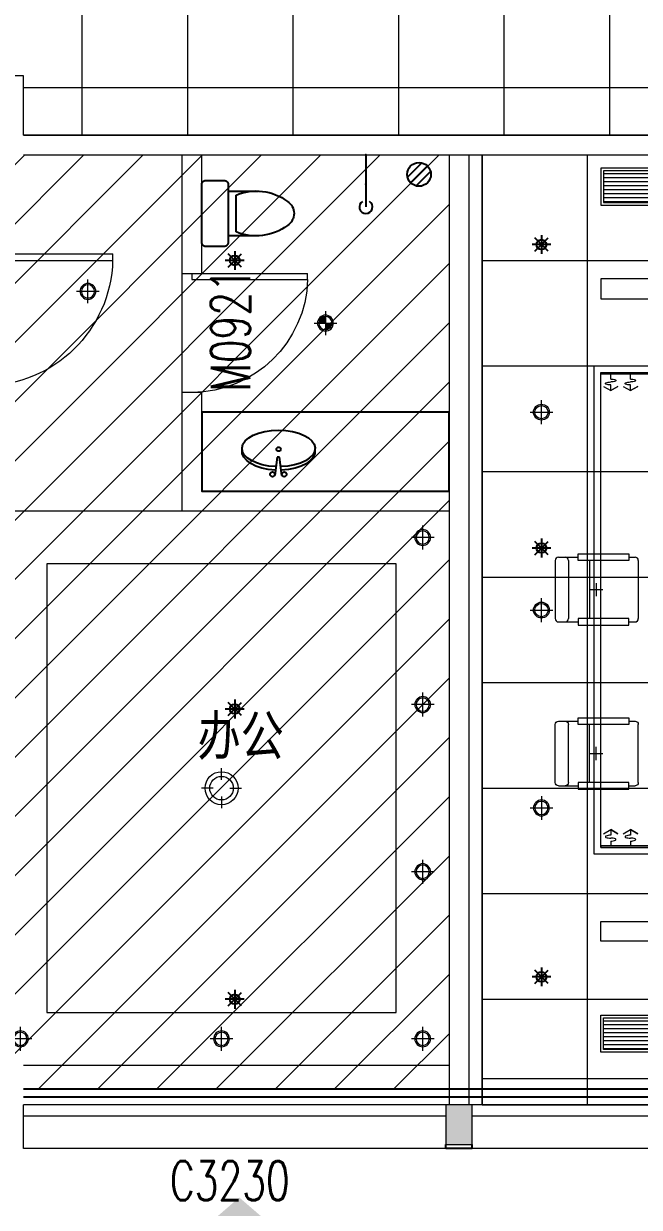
# Model space of a CAD drawing. Header units: millimetres. Extents: x 33621 to 401573, y -91663 to 133135.
# Drawn here: x 204357 to 209024, y -59687 to -50716 of the extents above; entities that cross this region are included whole.
import ezdxf

# ---------------------------------------------------------------- set-up
doc = ezdxf.new("R2010")
doc.units = ezdxf.units.MM
doc.header["$LTSCALE"] = 10
doc.linetypes.add('DASHDOT2', pattern=[0.5, 0.25, -0.125, 0, -0.125])
doc.linetypes.add('DOTE', pattern=[2.42, 2, -0.2, 0.02, -0.2])
doc.layers.get('0').update_dxf_attribs({"color": 253})
for name, color, linetype in [('3', 253, 'Continuous'), ('EQUIP_喷头', 253, 'Continuous'), ('LATRINE', 253, 'Continuous'), ('LAYER3', 253, 'Continuous'), ('LAYER4', 253, 'Continuous'), ('LAYER5', 253, 'Continuous'), ('LVTRY', 253, 'Continuous'), ('SURFACE', 253, 'Continuous'), ('Wall Solid【墙柱填充】', 253, 'Continuous'), ('WINDOW_TEXT', 253, 'Continuous'), ('家具', 253, 'Continuous'), ('水-地漏', 253, 'Continuous')]:
    doc.layers.add(name, color=color, linetype=linetype)
for name, color, linetype, lineweight in [('DOOR【门】', 253, 'Continuous', 0), ('DS-4BS-FINISH【墙完成线】', 253, 'Continuous', 0), ('FC-FLOOR【地材分格】', 253, 'Continuous', 0), ('FF-FURN【成品家私】', 253, 'Continuous', 0), ('PUB_HATCH', 253, 'Continuous', 0), ('RC-FCU【空调设备】', 253, 'Continuous', 0), ('RC-FIN【天花轮廓线】', 253, 'Continuous', 0), ('RC-LIGHT【天花灯具】', 253, 'Continuous', 0), ('RC-LIGHT【灯带】', 253, 'DASHDOT2', 0), ('RC-STR【天花细线】', 253, 'Continuous', 0), ('RC-Text【天花文字】', 253, 'Continuous', 0), ('WALL', 253, 'Continuous', 0), ('Wall【墙体】', 253, 'Continuous', 0), ('WINDOW', 253, 'Continuous', 0), ('Xline【辅助线】', 253, 'Continuous', 0)]:
    doc.layers.add(name, color=color, linetype=linetype, lineweight=lineweight)
doc.styles.add('_TCH_WINDOW', font='SIMPLEX', dxfattribs={"bigfont": 'GBCBIG'})
doc.styles.add('XZC', font='SIMPLEX.SHX', dxfattribs={"width": 0.7, "bigfont": 'hztxt.shx'})
doc.styles.add('文字', font='')
doc.styles.get('文字').set_extended_font_data('SimSun')
doc.linetypes.add('LED_LINE', pattern='A,12.7,-5.08,["LED",XZC,S=2.54,R=0,X=-2.54,Y=-1.27],-6.35', length=24.13)
pattern_1 = [(360, (-5718657.705, -1244502.92), (7e-15, 30), [])]

# ---------------------------------------------------------------- blocks, each defined once
blk = doc.blocks.new('$WINLIB2D$00000004')
for p, q in [((-0.5, 0.5), (0.5, 0.5)), ((-0.5, 0.5), (-0.5, -0.5)), ((0.5, -0.5), (0.5, 0.5)), ((-0.5, 0.2406), (0.5, 0.2406)), ((-0.5, -0.5), (0.5, -0.5))]:
    blk.add_line(p, q)
blk = doc.blocks.new('werftrfd')
for p, q in [((-630, -220), (-630, 220)), ((-558.5, 245), (-605, 245)), ((-25, 245), (-174.3, 245)), ((-100, -220), (-100, 220)), ((0, -220), (0, 220)), ((-558.5, -245), (-605, -245)), ((-25, -245), (-174.3, -245))]:
    blk.add_line(p, q)
at = {"color": 8}
for p, q in [((-260, -220), (-260, 220)), ((-260, 0), (-360, 0)), ((-310, -50), (-310, 50))]:
    blk.add_line(p, q, dxfattribs=at)
for points in [[(-558.5, 220), (-174.3, 220), (-174.3, 270), (-558.5, 270)], [(-558.5, -220), (-174.3, -220), (-174.3, -270), (-558.5, -270)]]:
    blk.add_lwpolyline(points, close=True)
for centre, start, end in [((-605, 220), 90, 180), ((-75, 220), 90, 180), ((-25, 220), 0, 90), ((-605, -220), 180, 270), ((-75, -220), 180, 270), ((-25, -220), 270, 0)]:
    blk.add_arc(centre, 25, start, end)
blk = doc.blocks.new('*U284')
for p, q in [((0, -12), (0, 0)), ((0, 0), (8550, 0)), ((8550, -12), (0, -12)), ((75, -49.3), (75, -12)), ((225, -49.3), (225, -12)), ((19.6, -104.5), (75, -136.2)), ((75, -136.2), (75, -93.2)), ((130.4, -104.5), (75, -136.2)), ((75, -136.2), (130.4, -104.5)), ((169.6, -104.5), (225, -136.2)), ((225, -136.2), (225, -93.2)), ((280.4, -104.5), (225, -136.2)), ((225, -136.2), (280.4, -104.5))]:
    blk.add_line(p, q)
at = {"extrusion": (0, 0, -1)}
for centre, major_axis, start_param, end_param in [((40, -82.2), (3.69, -3.69), 1.137309, 3.57508), ((72.5, -170.8), (-70.4, -70.4), 2.004284, 2.381239), ((72.5, 6.4), (70.4, -70.4), 0.760354, 1.137309), ((77.5, -148.9), (-70.4, -70.4), 2.33115, 2.708105), ((77.5, 28.3), (70.4, -70.4), 0.433488, 0.810442), ((110, -60.3), (3.69, -3.69), 4.278901, 6.716673), ((190, -82.2), (3.69, -3.69), 1.137309, 3.57508), ((222.5, -170.8), (-70.4, -70.4), 2.004284, 2.381239), ((222.5, 6.4), (70.4, -70.4), 0.760354, 1.137309), ((227.5, -148.9), (-70.4, -70.4), 2.33115, 2.708105), ((227.5, 28.3), (70.4, -70.4), 0.433488, 0.810442), ((260, -60.3), (3.69, -3.69), 4.278901, 6.716673)]:
    blk.add_ellipse(centre, major_axis=major_axis, ratio=1, start_param=start_param, end_param=end_param, dxfattribs=at)
blk = doc.blocks.new('*U282')
for p, q in [((0, -12), (0, 0)), ((0, 0), (8550, 0)), ((8550, -12), (0, -12)), ((75, -49.3), (75, -12)), ((225, -49.3), (225, -12)), ((19.6, -104.5), (75, -136.2)), ((75, -136.2), (75, -93.2)), ((130.4, -104.5), (75, -136.2)), ((75, -136.2), (130.4, -104.5)), ((169.6, -104.5), (225, -136.2)), ((225, -136.2), (225, -93.2)), ((280.4, -104.5), (225, -136.2)), ((225, -136.2), (280.4, -104.5))]:
    blk.add_line(p, q)
at = {"extrusion": (0, 0, -1)}
for centre, major_axis, start_param, end_param in [((40, -82.2), (3.69, -3.69), 1.137309, 3.57508), ((72.5, -170.8), (-70.4, -70.4), 2.004284, 2.381239), ((72.5, 6.4), (70.4, -70.4), 0.760354, 1.137309), ((77.5, -148.9), (-70.4, -70.4), 2.33115, 2.708105), ((77.5, 28.3), (70.4, -70.4), 0.433488, 0.810442), ((110, -60.3), (3.69, -3.69), 4.278901, 6.716673), ((190, -82.2), (3.69, -3.69), 1.137309, 3.57508), ((222.5, -170.8), (-70.4, -70.4), 2.004284, 2.381239), ((222.5, 6.4), (70.4, -70.4), 0.760354, 1.137309), ((227.5, -148.9), (-70.4, -70.4), 2.33115, 2.708105), ((227.5, 28.3), (70.4, -70.4), 0.433488, 0.810442), ((260, -60.3), (3.69, -3.69), 4.278901, 6.716673)]:
    blk.add_ellipse(centre, major_axis=major_axis, ratio=1, start_param=start_param, end_param=end_param, dxfattribs=at)
blk = doc.blocks.new('圆形筒灯')
at = {"color": 251, "linetype": 'DOTE', "ltscale": 43.504693}
blk.add_line((0, 90.6), (0, -90.6), dxfattribs=at)
at = {"color": 251, "linetype": 'DOTE', "ltscale": 41.297046}
blk.add_line((86, 0), (-86, 0), dxfattribs=at)
blk.add_ellipse((0, 0), major_axis=(-42.4, 42.4), ratio=1, start_param=2.355868237233172, end_param=8.639053544412757)
at = {"color": 251}
blk.add_ellipse((0, 0), major_axis=(35.4, 35.4), ratio=1, start_param=5.49871431692557, end_param=11.78189962410516, dxfattribs=at)
blk = doc.blocks.new('$TwtSys$00000125')
at = {"color": 9}
for p, q in [((0.57, 0), (-0.57, 0)), ((0.403, -0.403), (-0.403, 0.403)), ((-0.403, -0.403), (0.403, 0.403)), ((0, 0.57), (0, -0.57))]:
    blk.add_line(p, q, dxfattribs=at)
at = {"color": 8}
blk.add_circle((0, 0), 0.3, dxfattribs=at)
blk = doc.blocks.new('A$C22332745')
at = {"layer": 'LAYER3', "color": 181, "extrusion": (0, 0, -1)}
for centre, major_axis, ratio, start_param, end_param in [((276.8, 214.2), (-277, 0), 0.5, 4.782885, 10.934222), ((276.8, 195), (-276.9, 0), 0.531076, 4.795815, 6.348539), ((276.8, 195), (-276.9, 0), 0.531076, 3.076239, 4.638107)]:
    blk.add_ellipse(centre, major_axis=major_axis, ratio=ratio, start_param=start_param, end_param=end_param, dxfattribs=at)
at = {"layer": 'LAYER4', "color": 252}
for p, q in [((266.6, 147.9), (248.6, 9)), ((284.5, 147.9), (266.6, 147.9)), ((302.5, 9), (284.5, 147.9))]:
    blk.add_line(p, q, dxfattribs=at)
for centre in [(230.7, 17.9), (320.4, 17.9)]:
    blk.add_circle(centre, 17.9, dxfattribs=at)
at = {"layer": 'LAYER5', "color": 251}
blk.add_circle((277.3, 208.2), 16, dxfattribs=at)
blk = doc.blocks.new('A$C2CC91CCB')
at = {"color": 251, "rotation": 90}
blk.add_blockref('A$C22332745', (352.7, 0), dxfattribs=at)
blk = doc.blocks.new('A$C477C625D')
at = {"color": 7}
blk.add_blockref('A$C2CC91CCB', (0, 0), dxfattribs=at)
blk = doc.blocks.new('A$C4D690477')
at = {"layer": '家具', "color": 251}
blk.add_blockref('A$C477C625D', (0, 0), dxfattribs=at)
blk = doc.blocks.new('w-地漏')
at = {"layer": '水-地漏'}
for p, q in [((-56.7, -13.2), (16.2, 59.7)), ((-40.9, -40.9), (43.9, 43.9)), ((-12.7, -56.8), (59.8, 15.7))]:
    blk.add_line(p, q, dxfattribs=at)
blk.add_circle((1.5, 1.5), 60, dxfattribs=at)
blk = doc.blocks.new('$DorLib2D$00000001')
for p, q in [((0.45, 0.975), (0.5, 0.975)), ((0.45, 0), (0.45, 0.975)), ((0.5, 0), (0.5, 0.975)), ((0.5, 0), (0.45, 0))]:
    blk.add_line(p, q)
at = {"lineweight": 13}
blk.add_arc((0.475, 0), 0.975, 91.46928, 180, dxfattribs=at)
blk = doc.blocks.new('$plan$00001613')
for p, q in [((-260.4, -139.7), (-260.4, 139.7)), ((-200, 169.7), (-200, -169.7))]:
    blk.add_line(p, q)
blk.add_lwpolyline([(-430.4, -169.7), (-200, -169.7), (-200, -220, 0.414214), (-170, -250), (-30, -250, 0.414214), (0, -220), (0, 220, 0.414214), (-30, 250), (-170, 250, 0.414214), (-200, 220), (-200, 169.7), (-430.4, 169.7)], format="xyb")
for centre, radius, start, end in [((-589.6, 0), 109.8, 123.45086, 236.54914), ((-412.8, -227.4), 397.5, 67.45048, 126.63814), ((-412.8, 227.4), 397.5, 233.36186, 292.54952)]:
    blk.add_arc(centre, radius, start, end)
blk = doc.blocks.new('$lvtry$00000168')
blk.add_line((0, 0), (0, -395))
blk.add_arc((0, -395), 50, 121.03319, 58.96681)
for p in [(0, 0), (0, -222.5)]:
    blk.add_point(p)
blk = doc.blocks.new('天花吸顶灯')
at = {"color": 8}
for p, q in [((0, 62.6), (0, 151.6)), ((-62.6, 0), (-151.6, 0)), ((62.6, 0), (151.6, 0)), ((0, -62.6), (0, -151.6))]:
    blk.add_line(p, q, dxfattribs=at)
at = {"color": 0}
blk.add_circle((0, 0), 125, dxfattribs=at)
at = {"color": 8}
blk.add_circle((0, 0), 89.3, dxfattribs=at)
blk = doc.blocks.new('防雾筒灯')
at = {"ltscale": 30}
h = blk.add_hatch(dxfattribs=at)
h.set_pattern_fill('DOTS', color=251, scale=3)
h.set_pattern_definition([(0, (-62.322, -46.6336), (2.38125, 4.7625), [0, -4.7625])])
edge = h.paths.add_edge_path()
edge.add_ellipse((0, 0), major_axis=(35.4, 35.4), ratio=1, start_angle=315, end_angle=405)
edge.add_line((0, 50), (0, 0))
edge.add_line((0, 0), (50, 0))
edge = h.paths.add_edge_path()
edge.add_line((0, 0), (-50, 0))
edge.add_ellipse((0, 0), major_axis=(35.4, 35.4), ratio=1, start_angle=495, end_angle=225)
edge.add_line((0, -50), (0, 0))
at = {"color": 251, "linetype": 'DOTE', "ltscale": 43.504693}
blk.add_line((0, 90.6), (0, -90.6), dxfattribs=at)
at = {"color": 251, "linetype": 'DOTE', "ltscale": 41.297046}
blk.add_line((86, 0), (-86, 0), dxfattribs=at)
blk.add_ellipse((0, 0), major_axis=(-42.4, 42.4), ratio=1, start_param=2.355868237233172, end_param=8.639053544412757)
at = {"color": 251}
blk.add_ellipse((0, 0), major_axis=(35.4, 35.4), ratio=1, start_param=5.49871431692557, end_param=11.78189962410516, dxfattribs=at)
blk = doc.blocks.new('ZL_1210205399')
at = {"layer": 'RC-FIN【天花轮廓线】', "color": 8}
for points in [[(-300, -1756.2), (-1725, -1756.2)], [(-1500, -5956.2), (1725, -5956.2)]]:
    blk.add_lwpolyline(points, dxfattribs=at)
blk.add_lwpolyline([(-1325, -5556.2), (1325, -5556.2), (1325, -2156.2), (-1325, -2156.2)], close=True, dxfattribs=at)
at = {"layer": 'RC-LIGHT【天花灯具】', "xscale": -1, "rotation": 180}
for p in [(-1012.5, -90.6), (1525, -1956.2), (1525, -3222.8), (1525, -4489.5), (-1525, -5756.2), (0, -5756.2), (1525, -5756.2)]:
    blk.add_blockref('圆形筒灯', p, dxfattribs=at)
at = {"layer": 'RC-LIGHT【天花灯具】', "xscale": -1}
blk.add_blockref('防雾筒灯', (787.5, -331.2), dxfattribs=at)
at = {"layer": 'RC-LIGHT【天花灯具】'}
blk.add_blockref('天花吸顶灯', (0, -3856.2), dxfattribs=at)

msp = doc.modelspace()

# ---------------------------------------------------------------- hatches: boundary and pattern name
at = {"layer": 'FC-FLOOR【地材分格】'}
h = msp.add_hatch(dxfattribs=at)
h.set_pattern_fill('_USER', color=256, scale=800, double=1, pattern_type=0)
h.set_pattern_definition([(0, (0, 0), (0, 800), []), (90, (0, 0), (-800, 5e-14), [])])
h.paths.add_polyline_path([(214931.7, -43010.6), (218156.7, -43010.6), (218156.7, -49310.6), (232781.7, -49310.6), (232781.7, -51076.7), (232556.7, -51076.7), (232556.7, -51569.3), (225956.7, -51569.3), (225956.7, -51110.6), (225356.7, -51110.6), (225356.7, -51569.3), (218756.7, -51560.6), (218756.7, -51110.6), (218156.7, -51110.6), (218156.7, -51560.6), (211556.7, -51560.6), (211556.7, -51110.6), (210956.7, -51110.6), (210956.7, -51560.6), (204356.7, -51560.6), (204356.7, -51110.6), (203756.7, -51110.6), (203756.7, -51560.6), (197156.7, -51560.6), (197156.7, -51110.6), (196556.7, -51110.6), (196556.7, -51560.6), (189956.7, -51560.6), (189956.7, -51110.6), (189356.7, -51110.6), (189356.7, -51560.6), (182756.7, -51560.6), (182756.7, -51110.6), (182156.7, -51110.6), (182156.7, -51560.6), (175556.7, -51560.6), (175556.7, -51110.6), (174956.7, -51110.6), (174956.7, -51560.6), (168356.7, -51560.6), (168356.7, -49340.6), (168356.7, -49310.6), (186131.2, -49310.6), (186131.2, -43010.6), (189356.7, -43010.6), (189356.7, -49310.6), (214931.7, -49310.6), (214931.7, -43310.6)])
h = msp.add_hatch(dxfattribs=at)
h.set_pattern_fill('_USER', color=256, scale=800, double=1, pattern_type=0)
h.set_pattern_definition([(0, (207831.7, -51710.56), (0, 800), []), (90, (207831.7, -51710.56), (-800, 5e-14), [])])
h.paths.add_polyline_path([(207831.7, -51710.6), (218281.7, -51710.6), (218281.7, -58610.6), (218156.7, -58610.6), (218156.7, -58910.6), (211556.7, -58910.6), (211556.7, -58610.6), (210956.7, -58610.6), (210956.7, -58910.6), (207831.7, -58910.6)])
at = {"layer": 'PUB_HATCH'}
for points in [[(207656.7, -58910.6), (207556.7, -58910.6), (207556.7, -59210.6), (207656.7, -59210.6)], [(207656.7, -59210.6), (207756.7, -59210.6), (207756.7, -58910.6), (207656.7, -58910.6)]]:
    msp.add_hatch(color=256, dxfattribs=at).paths.add_polyline_path(points)
at = {"layer": 'RC-FCU【空调设备】'}
h = msp.add_hatch(dxfattribs=at)
h.set_pattern_fill('_USER', color=8, scale=30, angle=360, pattern_type=0)
h.set_pattern_definition(pattern_1)
h.paths.add_polyline_path([(217361.7, -51830.6), (217361.7, -52070.6), (208751.7, -52070.6), (208751.7, -51830.6)])
h = msp.add_hatch(dxfattribs=at)
h.set_pattern_fill('_USER', color=8, scale=30, angle=360, pattern_type=0)
h.set_pattern_definition(pattern_1)
h.paths.add_polyline_path([(217361.7, -58490.6), (217361.7, -58250.6), (208751.7, -58250.6), (208751.7, -58490.6)])
at = {"layer": 'Xline【辅助线】'}
h = msp.add_hatch(dxfattribs=at)
h.set_pattern_fill('ANSI31', color=256, scale=100)
h.set_pattern_definition([(45, (335208.85, -5280.76), (-224.5064, 224.5064), [])])
h.paths.add_polyline_path([(168056.7, -51710.6), (168056.7, -58790.6), (207581.7, -58790.6), (207581.7, -51710.6)])

# ---------------------------------------------------------------- linework, layer by layer
at = {"layer": '3'}
for points in [[(204356.7, -58790.6), (210956.7, -58790.6)], [(204356.7, -58850.6), (210956.7, -58850.6)]]:
    msp.add_lwpolyline(points, dxfattribs=at)
at = {"layer": 'DS-4BS-FINISH【墙完成线】'}
msp.add_line((207831.7, -51710.6), (207831.7, -58910.6), dxfattribs=at)
for points in [[(218156.7, -51560.6), (211556.7, -51560.6), (211556.7, -51110.6), (210956.7, -51110.6), (210956.7, -51560.6), (204356.7, -51560.6), (204356.7, -51110.6), (203756.7, -51110.6), (203756.7, -51560.6), (197156.7, -51560.6), (197156.7, -51110.6), (196556.7, -51110.6), (196556.7, -51560.6), (189956.7, -51560.6), (189956.7, -51110.6), (189356.7, -51110.6), (189356.7, -51560.6), (182756.7, -51560.6)], [(207831.7, -51710.6), (218281.7, -51710.6), (218281.7, -58610.6), (218156.7, -58610.6), (218156.7, -58910.6), (211556.7, -58910.6), (211556.7, -58610.6), (210956.7, -58610.6), (210956.7, -58910.6), (207831.7, -58910.6), (207831.7, -51710.6)]]:
    msp.add_lwpolyline(points, dxfattribs=at)
at = {"layer": 'LATRINE'}
msp.add_lwpolyline([(207581.7, -53660.6), (205706.7, -53660.6), (205706.7, -54260.6), (207581.7, -54260.6)], close=True, dxfattribs=at)
at = {"layer": 'RC-FCU【空调设备】'}
for points in [[(208731.7, -51810.6), (208731.7, -52090.6), (217381.7, -52090.6), (217381.7, -51810.6)], [(208731.7, -58510.6), (208731.7, -58230.6), (217381.7, -58230.6), (217381.7, -58510.6)]]:
    msp.add_lwpolyline(points, close=True, dxfattribs=at)
at = {"layer": 'RC-FCU【空调设备】', "color": 8}
for points in [[(208751.7, -51830.6), (208751.7, -52070.6), (217361.7, -52070.6), (217361.7, -51830.6)], [(208751.7, -58490.6), (208751.7, -58250.6), (217361.7, -58250.6), (217361.7, -58490.6)]]:
    msp.add_lwpolyline(points, close=True, dxfattribs=at)
at = {"layer": 'RC-FIN【天花轮廓线】'}
msp.add_line((207831.7, -58710.6), (210956.7, -58710.6), dxfattribs=at)
msp.add_lwpolyline([(208731.7, -53360.6), (217381.7, -53360.6), (217381.7, -56960.6), (208731.7, -56960.6)], close=True, dxfattribs=at)
at = {"layer": 'RC-LIGHT【灯带】', "linetype": 'LED_LINE', "ltscale": 0.015}
msp.add_lwpolyline([(208681.7, -53310.6), (217431.7, -53310.6), (217431.7, -57010.6), (208681.7, -57010.6)], close=True, dxfattribs=at)
at = {"layer": 'RC-STR【天花细线】'}
for points in [[(208731.7, -52650.6), (208731.7, -52800.6), (217381.7, -52800.6), (217381.7, -52650.6)], [(208731.7, -57670.6), (208731.7, -57520.6), (217381.7, -57520.6), (217381.7, -57670.6)]]:
    msp.add_lwpolyline(points, close=True, dxfattribs=at)
at = {"layer": 'SURFACE'}
for p, q in [((207556.7, -59240.6), (207556.7, -59210.6)), ((207656.7, -59240.6), (207556.7, -59240.6)), ((207756.7, -59240.6), (207656.7, -59240.6)), ((207756.7, -59240.6), (207756.7, -59210.6))]:
    msp.add_line(p, q, dxfattribs=at)
at = {"layer": 'WALL'}
for p, q in [((207656.7, -58910.6), (207556.7, -58910.6)), ((207556.7, -58910.6), (207556.7, -59210.6)), ((207756.7, -58910.6), (207656.7, -58910.6)), ((207756.7, -59210.6), (207756.7, -58910.6)), ((207556.7, -59210.6), (207656.7, -59210.6)), ((207656.7, -59210.6), (207756.7, -59210.6))]:
    msp.add_line(p, q, dxfattribs=at)
at = {"layer": 'Wall Solid【墙柱填充】', "color": 1}
msp.add_solid([(206199.1, -59791.9), (205991.4, -59612.8), (205783.8, -59791.9), (205991.4, -59612.8)], dxfattribs=at)
at = {"layer": 'Wall【墙体】', "color": 9}
for p, q in [((204356.7, -51560.6), (210956.7, -51560.6)), ((205631.7, -51560.6), (207656.7, -51560.6)), ((204356.7, -51710.6), (210956.7, -51710.6)), ((205556.7, -51710.6), (205556.7, -52610.6)), ((205706.7, -52610.6), (205706.7, -51710.6)), ((205706.7, -51710.6), (207581.7, -51710.6)), ((207581.7, -51710.6), (207581.7, -58910.6)), ((207581.7, -51710.6), (207581.7, -54260.6)), ((207731.7, -51710.6), (207731.7, -58910.6)), ((207731.7, -51710.6), (207731.7, -54335.6)), ((205556.7, -52610.6), (205706.7, -52610.6)), ((205706.7, -53510.6), (205556.7, -53510.6)), ((205556.7, -53510.6), (205556.7, -54410.6)), ((205706.7, -54260.6), (205706.7, -53510.6)), ((207581.7, -54260.6), (205706.7, -54260.6)), ((207581.7, -54410.6), (205556.7, -54410.6))]:
    msp.add_line(p, q, dxfattribs=at)
at = {"layer": 'WINDOW'}
msp.add_line((205556.7, -52610.6), (205556.7, -53510.6), dxfattribs=at)

# ---------------------------------------------------------------- block references
at = {"layer": 'DOOR【门】'}
ref = msp.add_blockref('$DorLib2D$00000001', (204056.7, -52960.5), dxfattribs=dict(at, xscale=-1000, yscale=1000, zscale=-1000, rotation=269.9999999999991))
ref.add_attrib('A', 'M1021', (203857.3, -53385.5), dxfattribs={"layer": 'WINDOW_TEXT', "height": 297.5, "rotation": 90, "style": '_TCH_WINDOW', "width": 0.705882})
ref = msp.add_blockref('$DorLib2D$00000001', (205631.7, -53060.6), dxfattribs=dict(at, xscale=-900, yscale=900, zscale=-900, rotation=269.9999999999976))
ref.add_attrib('A', 'M0921', (206073.6, -53505.6), dxfattribs={"layer": 'WINDOW_TEXT', "height": 297.5, "rotation": 90, "style": '_TCH_WINDOW', "width": 0.705882})
at = {"layer": 'EQUIP_喷头', "xscale": 125, "yscale": 125, "zscale": 125}
for p in [(208281.7, -52390.6), (205956.7, -52510.6), (208281.7, -54690.6), (205956.7, -55910.6), (208281.7, -57940.6), (205956.7, -58110.6)]:
    msp.add_blockref('$TwtSys$00000125', p, dxfattribs=at)
at = {"layer": 'FF-FURN【成品家私】', "rotation": 180}
msp.add_blockref('werftrfd', (208386.1, -55005.6), dxfattribs=at)
at = {"layer": 'FF-FURN【成品家私】', "xscale": -1}
msp.add_blockref('werftrfd', (208386.1, -56248.1), dxfattribs=at)
at = {"layer": 'LVTRY'}
msp.add_blockref('$lvtry$00000168', (206951.5, -51710.6), dxfattribs=at)
at = {"layer": 'LVTRY', "yscale": -1, "rotation": 180.0000000000001}
msp.add_blockref('$plan$00001613', (205706.7, -52154.5), dxfattribs=at)
at = {"layer": 'RC-FCU【空调设备】', "ltscale": 10}
msp.add_blockref('*U282', (208731.7, -53360.6), dxfattribs=at)
at = {"layer": 'RC-FCU【空调设备】', "ltscale": 10, "xscale": -1, "rotation": 180}
msp.add_blockref('*U284', (208731.7, -56960.6), dxfattribs=at)
at = {"layer": 'RC-FIN【天花轮廓线】'}
msp.add_blockref('ZL_1210205399', (205856.7, -52654.4), dxfattribs=at)
at = {"layer": 'RC-LIGHT【天花灯具】', "rotation": 180}
for p in [(208281.7, -53660.6), (208281.7, -55160.6)]:
    msp.add_blockref('圆形筒灯', p, dxfattribs=at)
at = {"layer": 'RC-LIGHT【天花灯具】', "xscale": -1}
msp.add_blockref('圆形筒灯', (208281.7, -56660.6), dxfattribs=at)
at = {"layer": 'WINDOW'}
ref = msp.add_blockref('$WINLIB2D$00000004', (205956.7, -59075.6), dxfattribs=dict(at, xscale=3200, yscale=-330, zscale=3200, rotation=180))
ref.add_attrib('A', 'C3230', (205464.5, -59634.3), dxfattribs={"layer": 'WINDOW_TEXT', "height": 297.5, "style": '_TCH_WINDOW', "width": 0.705882})
ref = msp.add_blockref('$WINLIB2D$00000004', (209356.7, -59075.6), dxfattribs=dict(at, xscale=3200, yscale=-330, zscale=3200, rotation=180))
ref.add_attrib('A', 'C3230', (209147.1, -59634.3), dxfattribs={"layer": 'WINDOW_TEXT', "height": 297.5, "style": '_TCH_WINDOW', "width": 0.705882})
at = {"layer": '家具', "color": 251, "rotation": 270}
msp.add_blockref('A$C4D690477', (206012, -53796.9), dxfattribs=at)
at = {"layer": '水-地漏', "xscale": 1.5, "yscale": 1.5, "zscale": 1.5}
msp.add_blockref('w-地漏', (207351.7, -51860.6), dxfattribs=at)

# ---------------------------------------------------------------- texts
at = {"layer": 'RC-Text【天花文字】', "style": '文字', "width": 0.8}
msp.add_text('办公', height=300, dxfattribs=at).set_placement((205674.2, -56261.1))

doc.saveas('drawing.dxf')
